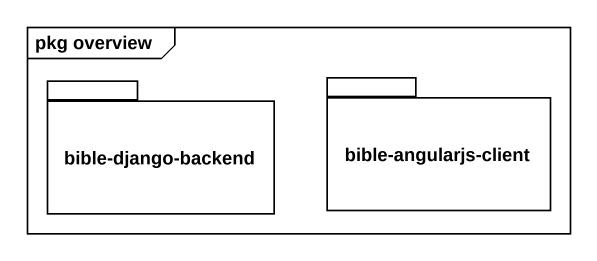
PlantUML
@startuml
mainframe pkg overview
package "bible-django-backend" as bible_django_backend {
}
package "bible-angularjs-client" as bible_angularjs_client {
}
@enduml
